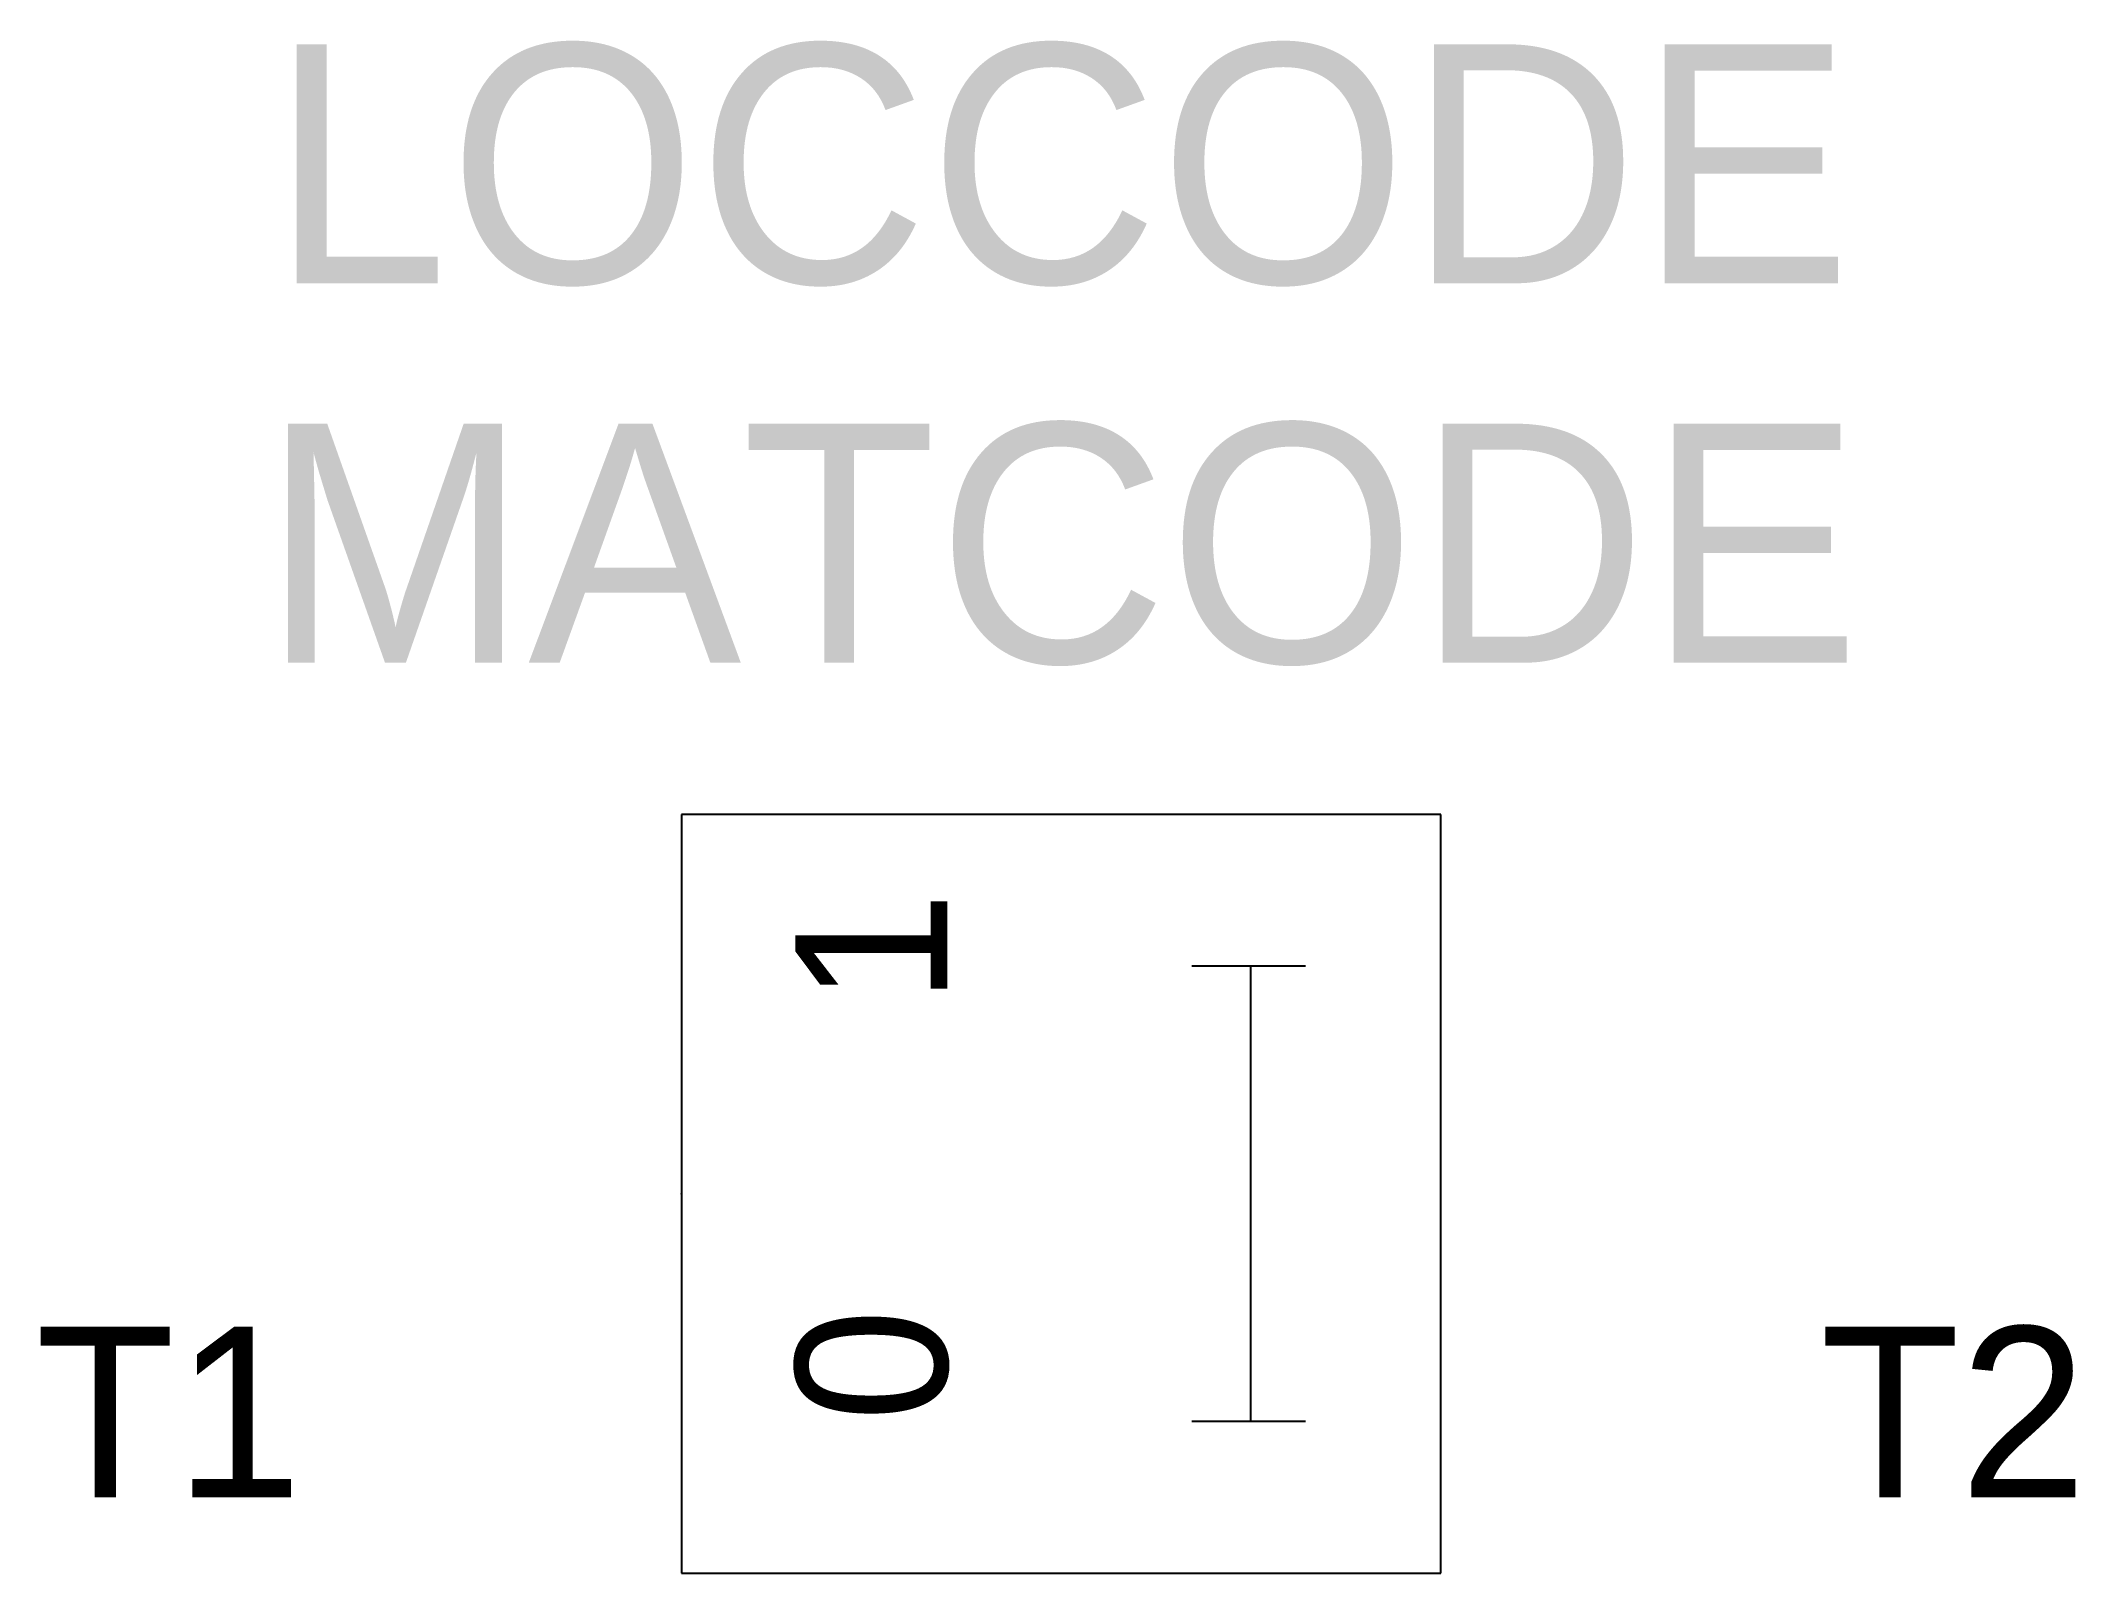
# Model space of a CAD drawing. Extents: x -13.4 to 13.4, y -5 to 15.2.
import ezdxf
from ezdxf.enums import TextEntityAlignment as Align

# ---------------------------------------------------------------- set-up
doc = ezdxf.new("R2010")
doc.units = 0
doc.layers.get('0').update_dxf_attribs({"linetype": 'CONTINUOUS'})
doc.layers.add('C', color=6, linetype='CONTINUOUS')
doc.layers.add('T2', color=1, linetype='CONTINUOUS')

msp = doc.modelspace()

# ---------------------------------------------------------------- linework, layer by layer
at = {"color": 0, "linetype": 'CONTINUOUS'}
for p, q in [((5, 5), (-5, 5)), ((-5, 5), (-5, -5)), ((5, -5), (5, 5)), ((3.22, 3), (1.72, 3)), ((2.5, -3), (2.5, 3)), ((3.22, -3), (1.72, -3)), ((-5, -5), (5, -5))]:
    msp.add_line(p, q, dxfattribs=at)
msp.add_lwpolyline([(-2.5, -1.75, 0, 0, 0), (-2.5, 1.25, 0.75, 0, 0), (-2.5, 2.25, 0, 0, 0)], format="xyseb", dxfattribs=at)
at = {"layer": 'C', "color": 0, "linetype": 'CONTINUOUS'}
msp.add_point((-5, 0), dxfattribs=at)

# ---------------------------------------------------------------- texts
at = {"color": 0, "linetype": 'CONTINUOUS'}
for s, p in [('1', (-1.5, 2.5)), ('0', (-1.5, -3))]:
    msp.add_text(s, height=2, rotation=90, dxfattribs=at).set_placement(p)
for tag, p in [('LOCCODE', (0, 12)), ('MATCODE', (0, 7))]:
    msp.add_attdef(tag, text='', height=3.15, dxfattribs=at).set_placement(p, align=Align.CENTER)
at = {"layer": 'T2', "color": 0, "linetype": 'CONTINUOUS'}
msp.add_attdef('T1', text='', height=2.25, dxfattribs=at).set_placement((-10, -4), align=Align.RIGHT)
msp.add_attdef('T2', (10, -4), '', height=2.25, dxfattribs=at)

doc.saveas('drawing.dxf')
